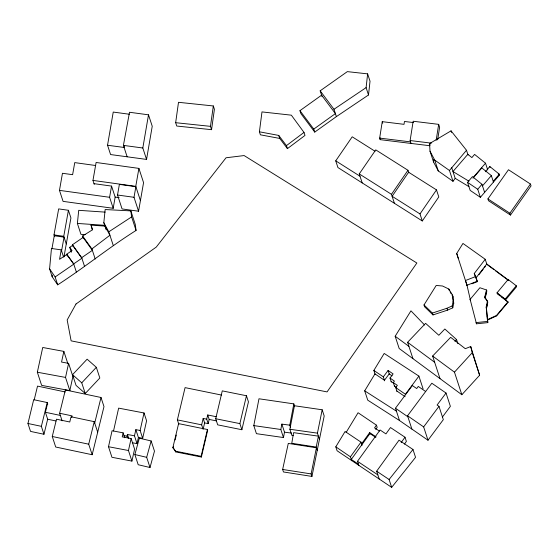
<?xml version="1.0" encoding="UTF-8"?>
<svg xmlns="http://www.w3.org/2000/svg" width="559" height="559" viewBox="0 0 559 559"><rect width="100%" height="100%" fill="white"/><g stroke="black" fill="none" stroke-linecap="round" stroke-linejoin="round"><path stroke-width="0.84" d="M106.175 229.847L103.827 222.671L105.155 209.548L130.841 210.89L135.278 224.445L136.054 230.448C109.117 247.385 84.444 267.565 57.703 284.831L52.162 276.747L49.59 268.872L51.463 248.482L61.231 249.866L63.558 256.979M52.162 276.747L52.315 275.042M85.136 234.64L80.95 234.354L77.38 223.439L78.721 210.324L105.162 212.127M314.745 132.092L313.767 129.101L335.4 113.624L321.593 95.177L299.952 110.654L300.931 113.645L314.745 132.092L336.378 116.614L368.5 94.981L366.103 87.637L367.633 73.872L347.335 71.629L320.167 90.824L322.082 96.672M368.5 94.981L370.03 81.216L367.633 73.872M259.411 131.805L261.982 111.912L291.358 115.175L304.005 132.413L304.99 135.425L287.431 148.624L279.717 138.429L278.731 135.425L259.411 131.805L260.389 134.817L279.717 138.429M175.659 122.7L178.503 102.304L213.321 105.958L214.411 109.291L211.554 129.681L176.749 126.034L175.659 122.7L210.463 126.348L211.554 129.681M210.463 126.348L213.321 105.958M429.773 145.724L380.162 139.652L379.659 138.108L382.251 121.659L404.01 124.336L404.464 121.471L413.604 122.582M380.162 139.652L380.42 138.003M411.068 143.425L410.117 140.54L413.164 121.24L438.675 124.357L439.626 127.242L437.634 139.841M436.16 140.309L438.675 124.357M127.145 156.799L123.413 145.382L129.506 112.261L148.505 114.826L152.237 126.236L146.549 159.42L110.584 154.557L107.538 145.235L113.239 112.066L129.346 114.239M146.549 159.42L142.818 148.002L148.505 114.826M94.017 183.666L111.555 186.091L115.154 197.096L113.191 208.297L63.069 201.366L59.471 190.367L62.461 173.276L72.621 174.681L74.738 162.613L95.442 165.485M94.254 184.379L92.962 180.417L96.113 162.48L138.912 168.392L143.565 182.639L138.569 211.225L122.072 208.94L117.523 195.014L119.381 184.393L135.872 186.678L134.013 197.299L138.569 211.225M113.191 208.297L109.599 197.292L111.555 186.091M140.428 200.604L135.767 186.357L138.912 168.392M61.231 249.866L59.554 259.32L66.814 254.478L73.774 264.162L55.131 276.957L57.703 284.831M54.502 236.436L53.999 234.899L58.66 208.898L68.422 210.282L70.93 217.961L63.964 256.881M51.945 248.706L54.272 235.751L64.04 237.149L61.574 250.907M66.276 243.99L63.761 236.303L68.422 210.282M124.412 145.773L124.098 147.471L107.538 145.235M289.786 425.161L293.831 403.877L258.971 398.777L253.793 425.609L256.427 433.672L283.455 437.543L284.503 432.184L281.869 424.12L289.786 425.161L290.575 427.579M283.455 437.543L280.821 429.487L281.869 424.12M319.455 439.332L317.435 433.141L322.173 409.782L294.439 405.75L289.876 429.263L291.896 435.454L293.265 435.65M316.198 447.081L318.413 436.139L293.587 432.652L291.784 443.301L316.198 447.081L317.239 450.274M311.936 476.422L311.118 473.92L316.422 447.773L288.29 443.413L282.644 469.462L283.462 471.964L311.936 476.422L324.192 415.973L322.173 409.782M452.776 307.82L452.168 305.962L453.132 301.315L452.587 295.173L448.814 289.038L442.56 286.005L436.209 285.446L424.008 304.941L424.616 306.8L433.001 314.927L447.535 310.126L452.776 307.82L453.74 303.181L452.587 295.173M487.797 322.62L486.183 307.115L487.427 301.133L484.73 297.039L486.477 289.974L479.888 287.738L470.126 299.379L476.485 323.808L487.797 322.62L487.259 316.038M486.756 307.464L487.644 303.195M63.859 351.394L61.539 362.057L68.603 363.357L72.901 376.514L69.833 390.587L41.639 385.382L37.341 372.224L42.729 347.488L63.859 351.394L67.891 363.734M69.833 390.587L65.536 377.423L68.603 363.357M131.917 461.091L128.458 450.512L131.127 438.563L122.225 436.872L123.127 432.848L112.066 430.744L108.495 446.718L111.954 457.297L131.917 461.091L134.586 449.143L131.127 438.563M113.533 430.954L118.641 408.133L144.033 412.968L146.591 420.794L142.671 438.305L138.408 437.487L135.851 429.661L140.113 430.479L142.671 438.305M132.336 442.742L137.032 443.643L134.467 435.817L135.851 429.661M137.032 443.643L138.408 437.487M140.113 430.479L144.033 412.968M127.564 437.732L127.054 436.167L127.438 434.469L134.467 435.817M201.373 457.038L201.135 456.312L207.431 429.508L178.6 423.624L172.906 447.466L175.743 451.903L201.373 457.038L207.668 430.234L207.431 429.508M241.872 429.724L239.874 423.61L246.449 395.744L222.272 390.874L215.697 418.74L217.696 424.854L241.872 429.724L248.448 401.865L246.449 395.744M178.831 424.344L177.378 419.893L185.078 387.625L221.476 395.052M173.143 448.185L173.535 446.543M175.107 439.968L176.281 435.035M204.636 422.897L203.106 429.298L201.652 424.84L203.176 418.439L206.718 419.166L208.172 423.617L204.636 422.897L203.176 418.439M206.718 419.166L207.717 414.974L216.368 416.741M208.172 423.617L209.171 419.432L207.717 414.974M47.55 403.528L45.405 412.276L47.676 419.222L43.958 434.252L30.535 431.408L27.95 423.491L33.687 399.692L47.229 402.55L47.746 404.136M34.204 399.86L37.53 386.101L65.249 391.957M71.699 417.419L72.076 415.875L59.638 413.255L65.375 389.958L101.011 397.484L103.988 406.603L92.158 454.726L55.704 447.025L52.266 436.488L56.515 419.201L69.756 421.996L71.049 416.769L94.24 421.661L97.685 432.198M47.229 402.55L41.373 426.335L43.958 434.252M92.158 454.726L88.713 444.188L94.24 421.661M94.702 423.079L101.011 397.484M486.735 290.764L484.988 297.828L487.686 301.923L486.442 307.904L487.469 319.622L496.504 315.451L507.928 301.853L497.224 293.342M485.317 297.451L486.672 291.959M134.866 454.537L139.338 438.179L151.147 440.967L154.473 451.155L150.008 467.513L138.192 464.725L134.866 454.537L146.675 457.325L150.008 467.513M146.675 457.325L151.147 440.967M379.226 479.07L376.654 471.202L399.021 440.192L412.975 449.471L415.547 457.339L391.677 487.371L337.084 450.757L335.805 446.83L345.099 431.478L361.002 442.148L362.043 445.341M375.166 374.432L373.859 370.442L384.187 353.442L418.908 376.109L423.079 388.875M411.899 429.095L407.546 415.784L431.827 383.222L446.033 393.033L437.096 405.03L438.983 406.337L443.329 419.648L428.005 440.212L399.496 420.522L367.745 400.167L364.699 390.832L374.977 373.873L384.452 380.274L389.211 373.887L392.069 375.858M346.105 432.463L358.074 412.745L376.466 425.168L377.185 427.383L375.739 429.396M440.003 378.625L432.624 356.048L450.659 337.322L465.298 348.69L470.713 346.538L479.629 375.236L461.846 394.724L399.175 348.502L395.171 336.245L410.956 310.839L424.574 324.982M471.866 283.797L477.407 281.638L475.737 276.523L465.451 280.541L467.121 285.656L456.71 253.493L462.957 243.438L485.233 259.292L486.903 264.407L493.863 269.571M422.29 220.959L419.991 213.929L392.118 196.286L408.622 172.249L436.495 189.892L438.794 196.929L422.29 220.959L337.922 167.539L335.735 160.845L352.219 136.808L375.033 151.251M362.19 182.912L359.248 173.912L375.753 149.875L407.979 170.285L408.783 172.738M394.416 203.315L391.475 194.322L407.979 170.285M419.991 213.929L436.495 189.892M487.923 198.906L508.473 169.733L530.449 184.044L531.05 185.888L510.479 215.068L488.524 200.751L487.923 198.906L509.878 213.224L510.479 215.068M509.878 213.224L530.449 184.044M376.466 425.168L374.537 427.852L379.358 431.066M351.709 460.735L350.423 456.808L361.002 442.148M361.561 443.867L369.667 432.631L376.102 436.921M358.857 465.5L357.487 461.301L380.085 429.997L385.934 433.889L390.489 427.544L405.002 437.229L406.379 441.421L404.464 444.077M401.173 442.532L405.002 437.229M453 181.312L449.457 170.481L466.492 150.273L451.043 130.855L429.585 143.579L430.011 151.168L433.546 161.998L438.27 170.942L453 181.312L455.187 178.328L451.651 167.497M384.634 380.833L383.334 376.843L388.093 370.449L393.096 373.908L390 378.059L391.307 382.049M397.023 391.552L395.716 387.562L397.358 385.375L393.305 382.566L394.416 381.091L390 378.059M418.908 376.109L405.401 394.249L395.716 387.562M399.496 420.522L395.472 408.217L412.353 385.556L416.707 388.547L418.286 386.43L425.685 391.545M428.005 440.212L423.652 426.901L438.983 406.337M442.442 417.007L450.379 406.344L446.033 393.033M475.695 277.865L474.263 273.484L485.233 259.292M475.8 278.186L486.77 263.995L508.334 280.01M479.07 274.539L483.249 269.138M484.29 267.782L485.338 266.433M391.677 487.371L389.106 479.503L412.975 449.471M500.06 295.851L497.363 293.748L497.049 292.804L508.159 279.472L516.271 285.768L516.579 286.711L505.469 300.043L501.416 296.899M487.21 318.833L487.602 320.034L496.644 315.863L508.068 302.265L505.469 300.043L505.161 299.093L516.271 285.768M480.377 197.313L477.749 189.277L481.977 184.295L472.453 176.623L467.534 182.339L470.161 190.381L480.377 197.313L499.578 174.946L499.334 174.198L489.81 166.54L485.317 171.753M473.417 177.238L485.519 163.193L474.591 154.41L471.88 157.589L467.813 154.319L452.972 171.543L468.924 181.186M472.97 178.209L481.823 167.938L491.347 175.596L493.457 182.052M482.494 185.881L491.347 175.596M493.22 181.312L499.334 174.198M461.846 394.724L454.467 372.154L472.257 352.659L470.713 346.538M72.53 374.677L87.12 359.185L96.337 367.319L99.83 378.003L85.241 393.515L76.024 385.368L72.53 374.677L81.747 382.824L85.241 393.515M81.747 382.824L96.337 367.319M412.933 358.654L407.595 342.304L425.602 323.347L438.829 335.267L444.831 329.006L456.542 339.551L457.877 343.638M454.893 341.263L456.542 339.551M95.212 259.041L91.907 248.909L109.92 235.248L104.952 226.102L91.047 225.144L92.312 229.91L82.627 236.003L83.389 238.344M287.431 148.624L286.446 145.619L304.005 132.413M71.321 252.228L69.728 247.344L72.614 245.345L81.88 258.244L73.69 263.89L76.352 272.03M72.95 246.358L72.432 244.779L83.088 237.421L92.368 250.334L81.698 257.678L84.542 266.384M67.332 256.05L66.731 254.205L72.034 250.544L69.728 247.344M336.378 116.614L333.982 109.271L366.103 87.637M113.232 245.373L108.795 231.817L131.624 216.892L130.841 210.89M424.008 304.941L432.393 313.068L446.927 308.268L452.168 305.962M487.406 321.425L476.093 322.606L476.485 323.808M77.38 223.439L104.694 225.312M410.117 140.54L431.38 143.146M379.659 138.108L410.558 141.881M284.503 432.184L291.63 433.12M123.413 145.382L142.818 148.002M92.962 180.417L135.767 186.357M117.523 195.014L134.013 197.299M115.154 197.096L119.144 197.655M59.471 190.367L109.599 197.292M289.876 429.263L317.435 433.141M53.999 234.899L63.761 236.303M253.793 425.609L280.821 429.487M282.644 469.462L311.118 473.92M37.341 372.224L65.536 377.423M124.028 435.601L127.054 436.167M108.495 446.718L128.458 450.512M215.697 418.74L239.874 423.61M172.906 447.466L175.505 451.176L201.135 456.312M209.171 419.432L216.249 420.871M177.378 419.893L201.652 424.84M45.405 412.276L60.344 415.428M47.676 419.222L55.977 420.976M52.266 436.488L88.713 444.188M27.95 423.491L41.373 426.335M455.187 178.328L468.966 186.657M359.248 173.912L391.475 194.322M335.735 160.845L360.003 176.218M364.699 390.832L396.443 411.186M375.683 437.341L369.96 433.525L351.283 459.421L358.431 464.187M376.654 471.202L389.106 479.503M357.487 461.301L377.849 474.877M373.859 370.442L383.334 376.843M467.534 182.339L477.749 189.277M335.805 446.83L350.423 456.808M391.125 381.49L393.648 383.222M396.841 390.993L405.135 396.729M407.546 415.784L423.652 426.901M395.472 408.217L407.874 416.783M394.423 385.996L396.45 387.401M430.011 151.168L434.734 160.112L449.457 170.481M432.624 356.048L454.467 372.154M395.171 336.245L408.929 346.391M407.595 342.304L434.657 362.274M495.253 270.605L507.775 279.905M497.049 292.804L505.161 299.093M498.216 173.849L499.578 174.946M278.731 135.425L286.446 145.619M320.167 90.824L333.982 109.271M299.952 110.654L313.767 129.101M82.627 236.003L91.907 248.909M72.432 244.779L81.698 257.678M66.731 254.205L73.69 263.89M49.59 268.872L55.131 276.957M450.261 292.259L451.099 293.622M451.938 294.984L453.195 297.032M103.827 222.671L108.795 231.817M474.263 273.484L475.737 276.523M476.534 279.703L477.274 281.226L466.989 285.244L470.517 300.581L470.126 299.379M489.81 166.54L490.054 167.281M485.519 163.193L487.734 169.978M481.977 184.295L484.604 192.338M466.492 150.273L468.009 154.913M508.159 279.472L508.466 280.422M507.928 301.853L508.068 302.265M451.043 130.855L451.546 132.406M496.504 315.451L496.644 315.863M486.477 289.974L486.868 291.176M487.427 301.133L487.818 302.335M484.73 297.039L485.121 298.233M486.183 307.115L486.582 308.316M429.585 143.579L430.088 145.123M434.734 160.112L438.27 170.942M456.71 253.493L458.387 258.6M472.257 352.659L479.629 375.236M453.132 301.315L453.74 303.181M448.814 289.038L449.422 290.897M446.927 308.268L447.535 310.126M382.251 121.659L382.754 123.204M432.393 313.068L433.001 314.927M393.305 382.566L394.605 386.555M388.093 370.449L389.392 374.439M369.667 432.631L370.149 434.105M293.831 403.877L294.621 406.295M131.624 216.892L136.054 230.448M175.505 451.176L175.743 451.903M91.047 225.144L92.57 229.819M127.438 434.469L128.717 438.382M123.127 432.848L124.72 437.732M59.638 413.255L62.112 420.829M433.407 159.462L433.546 161.998M76.003 303.998L67.171 319.951L71.126 340.857L327.064 391.908L416.86 263.016L244.115 155.563L226.039 157.778L156.254 247.092L76.003 303.998"/></g></svg>
